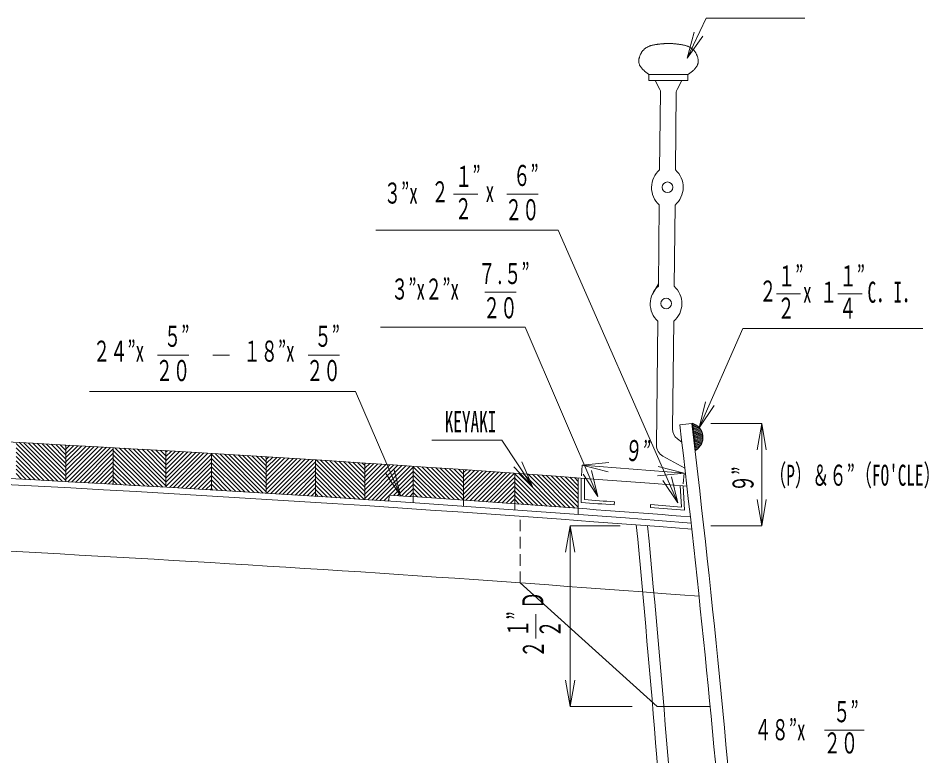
# Model space of a CAD drawing. Units: millimetres, scale not verified. Extents: x -8222 to 8222, y -5815 to 5815.
# Drawn here: x 2501 to 4403, y 1927 to 3468 of the extents above; entities that cross this region are included whole.
import ezdxf
from ezdxf.enums import TextEntityAlignment as Align

# ---------------------------------------------------------------- set-up
doc = ezdxf.new("R2010")
doc.units = ezdxf.units.MM
doc.header["$LTSCALE"] = 20
doc.linetypes.add('DASHED1', pattern=[1.8, 1.2, -0.6])
doc.layers.add('0-0_0', color=3, linetype='Continuous', lineweight=18)
doc.layers.add('0-2_寸法', color=2, linetype='Continuous', lineweight=18)
doc.styles.add('ＭＳ ゴシック', font='')
doc.styles.get('ＭＳ ゴシック').set_extended_font_data('MS Gothic')

msp = doc.modelspace()

# ---------------------------------------------------------------- linework, layer by layer
at = {"layer": '0-0_0'}
for p, q in [((3818.58, 3337.88), (3818.61, 3350.58)), ((3818.61, 3350.58), (3900.09, 3350.38)), ((3900.06, 3337.68), (3900.09, 3350.38)), ((3831.28, 3337.88), (3818.58, 3337.88)), ((3818.58, 3337.88), (3900.06, 3337.68)), ((3841.24, 3319.26), (3831.28, 3337.88)), ((3877.25, 3319.03), (3887.36, 3337.68)), ((3887.36, 3337.68), (3900.06, 3337.68)), ((3842.73, 3313.13), (3840.91, 3151.2)), ((3875.71, 3313.12), (3873.88, 3150.82)), ((3840.08, 3077.97), (3838.16, 2908.19)), ((3873.05, 3077.59), (3871.13, 2907.82)), ((3838.21, 2912.77), (3826.24, 2891.55)), ((3837.34, 2834.96), (3834.41, 2575.52)), ((3870.31, 2834.59), (3867.77, 2609.59)), ((3882.85, 2618.31), (3908.07, 2621.33)), ((3916.09, 2564.79), (3909.41, 2621.49)), ((3919.52, 2616.12), (3909.54, 2620.39)), ((3923.63, 2612.18), (3909.81, 2618.1)), ((3926.1, 2608.95), (3910.08, 2615.81)), ((3927.81, 2606.04), (3910.35, 2613.52)), ((3929.06, 2603.33), (3910.62, 2611.23)), ((3929.96, 2600.77), (3910.89, 2608.94)), ((3930.6, 2598.32), (3911.16, 2606.64)), ((3887.17, 2582.02), (3877.87, 2589.03)), ((3931.02, 2595.96), (3911.43, 2604.35)), ((3931.25, 2593.69), (3911.7, 2602.06)), ((3931.32, 2591.48), (3911.97, 2599.77)), ((3931.24, 2589.34), (3912.24, 2597.48)), ((3931.01, 2587.26), (3912.51, 2595.19)), ((3930.66, 2585.24), (3912.78, 2592.9)), ((3930.18, 2583.27), (3913.05, 2590.61)), ((3929.58, 2581.35), (3913.32, 2588.31)), ((2574.21, 2501.03), (2496.11, 2579.14)), ((2564.72, 2501.54), (2496.11, 2570.16)), ((2583.71, 2500.52), (2503.04, 2581.18)), ((2593.2, 2500), (2512.52, 2580.68)), ((2600.43, 2501.76), (2522, 2580.18)), ((2600.43, 2510.74), (2531.49, 2579.68)), ((2600.43, 2519.72), (2540.97, 2579.17)), ((2600.43, 2528.7), (2550.46, 2578.66)), ((2600.43, 2537.68), (2559.95, 2578.15)), ((2600.43, 2546.66), (2569.44, 2577.64)), ((2600.43, 2555.64), (2578.94, 2577.13)), ((2600.43, 2564.62), (2588.43, 2576.61)), ((2600.43, 2573.6), (2597.93, 2576.1)), ((2600.43, 2575.92), (2600.43, 2499.61)), ((2600.43, 2567.58), (2608.38, 2575.53)), ((2600.43, 2558.59), (2616.89, 2575.06)), ((2600.43, 2549.61), (2625.41, 2574.59)), ((2600.43, 2540.63), (2633.92, 2574.13)), ((2600.43, 2531.65), (2642.43, 2573.66)), ((2600.43, 2522.67), (2650.94, 2573.19)), ((2600.43, 2513.69), (2659.45, 2572.71)), ((2600.43, 2504.71), (2667.95, 2572.24)), ((2604.1, 2499.41), (2676.46, 2571.77)), ((2612.61, 2498.94), (2684.96, 2571.29)), ((2621.13, 2498.47), (2693.47, 2570.81)), ((2699.36, 2570.45), (2699.36, 2494.13)), ((2783.48, 2489.33), (2702.5, 2570.31)), ((2793.01, 2488.78), (2712.02, 2569.77)), ((2802.54, 2488.22), (2721.54, 2569.23)), ((2809.29, 2490.46), (2731.06, 2568.69)), ((3928.86, 2579.48), (3913.59, 2586.02)), ((3928.03, 2577.66), (3913.86, 2583.73)), ((3927.07, 2575.9), (3914.13, 2581.44)), ((3926, 2574.18), (3914.4, 2579.15)), ((3924.8, 2572.52), (3914.67, 2576.86)), ((3923.47, 2570.91), (3914.94, 2574.57)), ((3922, 2569.36), (3915.21, 2572.28)), ((3920.39, 2567.88), (3915.48, 2569.98)), ((2555.23, 2502.05), (2496.11, 2561.18)), ((2545.74, 2502.56), (2496.11, 2552.19)), ((2629.64, 2498.01), (2699.36, 2567.73)), ((2638.15, 2497.54), (2699.36, 2558.75)), ((2646.66, 2497.07), (2699.36, 2549.77)), ((2773.95, 2489.88), (2699.36, 2564.47)), ((2764.42, 2490.43), (2699.36, 2555.49)), ((2809.29, 2499.44), (2740.58, 2568.15)), ((2809.29, 2508.42), (2750.11, 2567.6)), ((2809.29, 2517.4), (2759.63, 2567.06)), ((2809.29, 2526.38), (2769.16, 2566.51)), ((2809.29, 2535.36), (2778.69, 2565.96)), ((2809.29, 2544.34), (2788.22, 2565.41)), ((2809.29, 2553.32), (2797.75, 2564.86)), ((2809.29, 2562.3), (2807.29, 2564.3)), ((2809.29, 2564.16), (2809.29, 2487.83)), ((2809.29, 2560.92), (2812.38, 2564.01)), ((2809.29, 2551.94), (2820.87, 2563.51)), ((2809.29, 2542.96), (2829.35, 2563.01)), ((2809.29, 2533.98), (2837.83, 2562.52)), ((2809.29, 2525), (2846.31, 2562.02)), ((2809.29, 2516.02), (2854.79, 2561.52)), ((2809.29, 2507.04), (2863.27, 2561.02)), ((2809.29, 2498.05), (2871.75, 2560.51)), ((2809.29, 2489.07), (2880.23, 2560.01)), ((2816.6, 2487.41), (2888.7, 2559.5)), ((2825.09, 2486.91), (2897.18, 2559)), ((2833.57, 2486.41), (2904.34, 2557.18)), ((2904.34, 2558.55), (2904.34, 2482.21)), ((2984.01, 2477.38), (2904.34, 2557.05)), ((2993.58, 2476.79), (2912.28, 2558.09)), ((3003.15, 2476.2), (2921.84, 2557.52)), ((3012.73, 2475.61), (2931.39, 2556.94)), ((3018.97, 2478.35), (2940.95, 2556.36)), ((3018.97, 2487.33), (2950.51, 2555.78)), ((3018.97, 2496.31), (2960.08, 2555.2)), ((3018.97, 2505.29), (2969.64, 2554.61)), ((3018.97, 2514.27), (2979.21, 2554.03)), ((3018.97, 2523.25), (2988.77, 2553.44)), ((3018.97, 2532.23), (2998.34, 2552.85)), ((3018.97, 2541.21), (3007.91, 2552.26)), ((3018.97, 2550.19), (3017.49, 2551.67)), ((3018.97, 2551.57), (3018.97, 2475.22)), ((3018.97, 2546.08), (3024.14, 2551.26)), ((3018.97, 2537.1), (3032.59, 2550.73)), ((3018.97, 2528.12), (3041.05, 2550.2)), ((3018.97, 2519.14), (3049.5, 2549.67)), ((3893.51, 2527.79), (3847.6, 2552.96)), ((3918.61, 2566.47), (3915.75, 2567.69)), ((3916.65, 2565.13), (3916.02, 2565.4)), ((2536.25, 2503.07), (2496.11, 2543.21)), ((2526.77, 2503.57), (2496.11, 2534.23)), ((2655.17, 2496.6), (2699.36, 2540.79)), ((2663.68, 2496.12), (2699.36, 2531.81)), ((2754.89, 2490.97), (2699.36, 2546.51)), ((2745.37, 2491.52), (2699.36, 2537.53)), ((2842.05, 2485.91), (2904.34, 2548.2)), ((2850.53, 2485.41), (2904.34, 2539.22)), ((2974.45, 2477.97), (2904.34, 2548.07)), ((2964.88, 2478.55), (2904.34, 2539.09)), ((3018.97, 2510.16), (3057.95, 2549.15)), ((3018.97, 2501.18), (3066.4, 2548.61)), ((3018.97, 2492.2), (3074.85, 2548.08)), ((3018.97, 2483.22), (3083.29, 2547.55)), ((3019.89, 2475.16), (3091.74, 2547.02)), ((3028.34, 2474.64), (3100.18, 2546.48)), ((3036.8, 2474.11), (3108.63, 2545.94)), ((3045.25, 2473.59), (3117.07, 2545.4)), ((3053.7, 2473.06), (3121.7, 2541.06)), ((3062.15, 2472.53), (3121.7, 2532.08)), ((3121.7, 2545.11), (3121.7, 2468.75)), ((3194.93, 2464.03), (3121.7, 2537.25)), ((3204.54, 2463.4), (3122.91, 2545.03)), ((3214.15, 2462.77), (3132.5, 2544.42)), ((3223.76, 2462.14), (3142.1, 2543.8)), ((3224.78, 2470.1), (3151.69, 2543.19)), ((3224.78, 2479.08), (3161.29, 2542.57)), ((3224.78, 2488.06), (3170.9, 2541.95)), ((3224.78, 2497.04), (3180.5, 2541.32)), ((3224.78, 2506.02), (3190.1, 2540.7)), ((3224.78, 2515), (3199.71, 2540.07)), ((3224.78, 2523.98), (3209.32, 2539.44)), ((3224.78, 2532.96), (3218.93, 2538.81)), ((3224.78, 2538.44), (3224.78, 2462.07)), ((3224.78, 2536.38), (3226.71, 2538.3)), ((3224.78, 2527.4), (3235.14, 2537.75)), ((3224.78, 2518.42), (3243.56, 2537.19)), ((3224.78, 2509.44), (3251.98, 2536.63)), ((3224.78, 2500.45), (3260.41, 2536.08)), ((3224.78, 2491.47), (3268.83, 2535.52)), ((3224.78, 2482.49), (3277.25, 2534.96)), ((3224.78, 2473.51), (3285.66, 2534.39)), ((3224.78, 2464.53), (3294.08, 2533.83)), ((3230.9, 2461.67), (3302.5, 2533.27)), ((3239.33, 2461.12), (3310.91, 2532.7)), ((3247.75, 2460.56), (3319.33, 2532.13)), ((3325.85, 2531.71), (3325.85, 2455.34)), ((3393.04, 2463.49), (3325.85, 2530.68)), ((3402.68, 2462.82), (3334.39, 2531.12)), ((3412.33, 2462.16), (3344.02, 2530.46)), ((2517.29, 2504.08), (2496.11, 2525.25)), ((2507.8, 2504.58), (2496.11, 2516.27)), ((2672.18, 2495.65), (2699.36, 2522.83)), ((2680.69, 2495.17), (2699.36, 2513.85)), ((2735.84, 2492.06), (2699.36, 2528.54)), ((2726.32, 2492.6), (2699.36, 2519.56)), ((2859.01, 2484.91), (2904.34, 2530.24)), ((2867.49, 2484.41), (2904.34, 2521.26)), ((2875.97, 2483.91), (2904.34, 2512.28)), ((2955.32, 2479.13), (2904.34, 2530.11)), ((2945.76, 2479.71), (2904.34, 2521.13)), ((2936.2, 2480.29), (2904.34, 2512.15)), ((3070.6, 2471.99), (3121.7, 2523.1)), ((3079.05, 2471.46), (3121.7, 2514.12)), ((3185.32, 2464.65), (3121.7, 2528.27)), ((3175.72, 2465.28), (3121.7, 2519.29)), ((3256.17, 2460), (3325.85, 2529.68)), ((3276.53, 2471.38), (3325.85, 2520.7)), ((3284.95, 2470.81), (3325.85, 2511.72)), ((3383.39, 2464.15), (3325.85, 2521.7)), ((3373.75, 2464.81), (3325.85, 2512.72)), ((3421.97, 2461.49), (3353.66, 2529.81)), ((3431.22, 2461.22), (3363.29, 2529.15)), ((3431.22, 2470.2), (3372.93, 2528.49)), ((3431.22, 2479.18), (3382.57, 2527.83)), ((3431.22, 2488.16), (3392.22, 2527.17)), ((3431.22, 2497.14), (3401.86, 2526.51)), ((3431.22, 2506.12), (3411.51, 2525.84)), ((3431.22, 2515.1), (3421.15, 2525.17)), ((3431.22, 2524.08), (3430.8, 2524.5)), ((3431.22, 2524.5), (3431.22, 2448.12)), ((3431.22, 2518.31), (3436.99, 2524.07)), ((3431.22, 2509.33), (3445.38, 2523.49)), ((3431.22, 2500.35), (3453.78, 2522.9)), ((3431.22, 2491.37), (3462.17, 2522.32)), ((3431.22, 2482.39), (3470.56, 2521.73)), ((3431.22, 2473.41), (3478.96, 2521.14)), ((3431.22, 2464.43), (3487.34, 2520.55)), ((3436.28, 2460.5), (3495.73, 2519.96)), ((3444.67, 2459.91), (3504.12, 2519.36)), ((3453.07, 2459.33), (3512.51, 2518.77)), ((3461.46, 2458.74), (3520.89, 2518.17)), ((3469.85, 2458.15), (3529.28, 2517.58)), ((3478.24, 2457.56), (3537.66, 2516.98)), ((3538.35, 2516.97), (3538.35, 2440.57)), ((3605.62, 2448.47), (3538.35, 2515.74)), ((3615.31, 2447.76), (3546.74, 2516.33)), ((3624.99, 2447.06), (3556.41, 2515.64)), ((3634.68, 2446.35), (3566.09, 2514.94)), ((3644.37, 2445.64), (3575.76, 2514.25)), ((3654.06, 2444.93), (3585.44, 2513.55)), ((3663.76, 2444.22), (3595.12, 2512.85)), ((3670.83, 2446.12), (3604.81, 2512.15)), ((3670.83, 2455.1), (3614.49, 2511.44)), ((2689.19, 2494.7), (2699.36, 2504.87)), ((2697.7, 2494.22), (2699.36, 2495.89)), ((2716.8, 2493.14), (2699.36, 2510.58)), ((2707.29, 2493.68), (2699.36, 2501.6)), ((2884.44, 2483.4), (2904.34, 2503.3)), ((2892.92, 2482.9), (2904.34, 2494.32)), ((2926.64, 2480.87), (2904.34, 2503.17)), ((2917.08, 2481.45), (2904.34, 2494.19)), ((3087.5, 2470.93), (3121.7, 2505.14)), ((3095.94, 2470.39), (3121.7, 2496.16)), ((3166.12, 2465.9), (3121.7, 2510.31)), ((3156.52, 2466.52), (3121.7, 2501.33)), ((3146.92, 2467.14), (3121.7, 2492.35)), ((3293.36, 2470.25), (3325.85, 2502.74)), ((3301.78, 2469.69), (3325.85, 2493.76)), ((3364.11, 2465.47), (3325.85, 2503.73)), ((3354.48, 2466.13), (3325.85, 2494.75)), ((3486.63, 2456.97), (3538.35, 2508.7)), ((3495.02, 2456.38), (3538.35, 2499.72)), ((3595.94, 2449.17), (3538.35, 2506.75)), ((3586.26, 2449.87), (3538.35, 2497.77)), ((3670.83, 2464.08), (3624.18, 2510.74)), ((3670.83, 2473.06), (3633.86, 2510.03)), ((3670.83, 2482.04), (3643.55, 2509.32)), ((3670.83, 2491.02), (3653.24, 2508.61)), ((3670.83, 2500), (3662.94, 2507.9)), ((3670.83, 2507.37), (3670.83, 2430.96)), ((3677.18, 2506.9), (3677.18, 2455.96)), ((3683.53, 2506.43), (3683.53, 2461.86)), ((2901.39, 2482.39), (2904.34, 2485.34)), ((2907.53, 2482.02), (2904.34, 2485.21)), ((3104.38, 2469.86), (3121.7, 2487.18)), ((3112.83, 2469.32), (3121.7, 2478.2)), ((3137.32, 2467.75), (3121.7, 2483.37)), ((3127.73, 2468.37), (3121.7, 2474.39)), ((3310.2, 2469.12), (3325.85, 2484.78)), ((3318.61, 2468.56), (3325.85, 2475.8)), ((3344.84, 2466.78), (3325.85, 2485.77)), ((3335.21, 2467.43), (3325.85, 2476.79)), ((3503.41, 2455.79), (3538.35, 2490.74)), ((3511.8, 2455.2), (3538.35, 2481.76)), ((3576.58, 2450.57), (3538.35, 2488.79)), ((3566.91, 2451.26), (3538.35, 2479.81)), ((3886.3, 2446.49), (3883.46, 2491.29)), ((3893.1, 2439.59), (3889.85, 2490.8)), ((3121.27, 2468.78), (3121.7, 2469.22)), ((3264.59, 2459.44), (3276.03, 2470.88)), ((3273.01, 2458.88), (3275.39, 2461.25)), ((3276.06, 2471.41), (3275.22, 2458.74)), ((3520.18, 2454.6), (3538.35, 2472.78)), ((3528.56, 2454.01), (3538.35, 2463.8)), ((3536.95, 2453.41), (3538.35, 2454.81)), ((3557.23, 2451.96), (3538.35, 2470.83)), ((3547.56, 2452.65), (3538.35, 2461.85)), ((3745.8, 2450.85), (3746.28, 2457.18)), ((3821.96, 2451.45), (3821.48, 2445.11))]:
    msp.add_line(p, q, dxfattribs=at)
at = {"layer": '0-0_0', "color": 1, "linetype": 'DASHED1'}
msp.add_line((3549.75, 2287.83), (3549.75, 2427.03), dxfattribs=at)
at = {"layer": '0-0_0', "color": 2}
for points in [[(3814.21, 3407.04), (3813.2, 3406.44), (3812.22, 3405.81), (3811.26, 3405.14), (3810.33, 3404.44), (3809.42, 3403.71), (3808.54, 3402.93), (3807.7, 3402.13), (3806.88, 3401.29), (3806.1, 3400.43), (3805.35, 3399.53), (3804.63, 3398.61), (3803.94, 3397.67), (3803.28, 3396.71), (3802.65, 3395.73), (3802.05, 3394.72), (3801.48, 3393.7), (3800.95, 3392.66), (3800.44, 3391.61), (3799.97, 3390.54), (3799.54, 3389.46), (3799.14, 3388.36), (3798.77, 3387.25), (3798.45, 3386.13), (3798.16, 3385), (3797.91, 3383.86), (3797.7, 3382.71), (3797.54, 3381.55), (3797.43, 3380.39), (3797.36, 3379.22), (3797.35, 3378.06), (3797.39, 3376.89), (3797.49, 3375.73), (3797.66, 3374.57), (3797.89, 3373.42), (3798.19, 3372.3), (3798.55, 3371.19), (3798.98, 3370.1), (3799.47, 3369.04), (3800.01, 3368.01)], [(3858.63, 3415.39), (3857.46, 3415.31), (3856.29, 3415.23), (3855.13, 3415.15), (3853.96, 3415.07), (3852.8, 3414.98), (3851.63, 3414.9), (3850.47, 3414.81), (3849.31, 3414.72), (3848.14, 3414.62), (3846.98, 3414.52), (3845.82, 3414.42), (3844.65, 3414.31), (3843.49, 3414.2), (3842.33, 3414.08), (3841.17, 3413.96), (3840.01, 3413.83), (3838.85, 3413.69), (3837.69, 3413.55), (3836.53, 3413.4), (3835.37, 3413.24), (3834.22, 3413.07), (3833.06, 3412.9), (3831.91, 3412.71), (3830.76, 3412.51), (3829.61, 3412.3), (3828.46, 3412.07), (3827.32, 3411.82), (3826.18, 3411.56), (3825.05, 3411.28), (3823.92, 3410.97), (3822.8, 3410.65), (3821.69, 3410.3), (3820.58, 3409.92), (3819.49, 3409.52), (3818.4, 3409.08), (3817.33, 3408.62), (3816.27, 3408.12), (3815.23, 3407.6), (3814.21, 3407.04)], [(3860.39, 3415.38), (3861.55, 3415.3), (3862.72, 3415.21), (3863.88, 3415.13), (3865.05, 3415.04), (3866.21, 3414.95), (3867.38, 3414.86), (3868.54, 3414.77), (3869.71, 3414.67), (3870.87, 3414.57), (3872.03, 3414.46), (3873.2, 3414.35), (3874.36, 3414.24), (3875.52, 3414.12), (3876.68, 3414), (3877.84, 3413.87), (3879, 3413.73), (3880.16, 3413.59), (3881.32, 3413.44), (3882.48, 3413.29), (3883.63, 3413.12), (3884.79, 3412.95), (3885.94, 3412.77), (3887.09, 3412.58), (3888.24, 3412.37), (3889.39, 3412.15), (3890.53, 3411.92), (3891.68, 3411.67), (3892.81, 3411.4), (3893.94, 3411.11), (3895.07, 3410.8), (3896.19, 3410.47), (3897.3, 3410.12), (3898.4, 3409.73), (3899.5, 3409.32), (3900.58, 3408.89), (3901.65, 3408.42), (3902.71, 3407.92), (3903.75, 3407.39), (3904.77, 3406.82)], [(3904.77, 3406.82), (3905.77, 3406.22), (3906.75, 3405.59), (3907.71, 3404.91), (3908.64, 3404.21), (3909.54, 3403.47), (3910.41, 3402.69), (3911.25, 3401.88), (3912.06, 3401.04), (3912.84, 3400.17), (3913.59, 3399.27), (3914.31, 3398.35), (3914.99, 3397.41), (3915.65, 3396.44), (3916.27, 3395.46), (3916.87, 3394.45), (3917.43, 3393.43), (3917.96, 3392.39), (3918.46, 3391.33), (3918.92, 3390.26), (3919.35, 3389.17), (3919.75, 3388.07), (3920.11, 3386.96), (3920.43, 3385.84), (3920.71, 3384.71), (3920.96, 3383.56), (3921.16, 3382.41), (3921.31, 3381.26), (3921.42, 3380.09), (3921.48, 3378.93), (3921.49, 3377.76), (3921.44, 3376.59), (3921.33, 3375.43), (3921.16, 3374.27), (3920.93, 3373.13), (3920.62, 3372), (3920.25, 3370.9), (3919.82, 3369.81), (3919.33, 3368.75), (3918.78, 3367.72)], [(3800.01, 3368.01), (3800.61, 3367), (3801.25, 3366.03), (3801.93, 3365.08), (3802.65, 3364.16), (3803.4, 3363.26), (3804.18, 3362.39), (3804.98, 3361.55), (3805.81, 3360.72), (3806.66, 3359.92), (3807.52, 3359.13), (3808.4, 3358.36), (3809.29, 3357.61), (3810.19, 3356.87), (3811.11, 3356.14), (3812.03, 3355.42), (3812.96, 3354.71), (3813.89, 3354.01), (3814.83, 3353.32), (3815.77, 3352.63), (3816.72, 3351.94), (3817.67, 3351.26), (3818.61, 3350.58)], [(3918.78, 3367.72), (3918.18, 3366.72), (3917.53, 3365.75), (3916.84, 3364.8), (3916.12, 3363.89), (3915.37, 3362.99), (3914.58, 3362.13), (3913.77, 3361.29), (3912.94, 3360.47), (3912.09, 3359.67), (3911.23, 3358.88), (3910.34, 3358.12), (3909.45, 3357.37), (3908.54, 3356.63), (3907.62, 3355.91), (3906.7, 3355.2), (3905.77, 3354.49), (3904.83, 3353.8), (3903.89, 3353.11), (3902.94, 3352.42), (3901.99, 3351.74), (3901.04, 3351.06), (3900.09, 3350.38)]]:
    msp.add_lwpolyline(points, dxfattribs=at)
at = {"layer": '0-0_0'}
msp.add_lwpolyline([(3946.38, 2029.59), (3835.75, 2029.59), (3549.75, 2287.83)], dxfattribs=at)
for centre in [(3857.21, 3114.65), (3854.47, 2871.65)]:
    msp.add_circle(centre, 11.1, dxfattribs=at)
for centre, radius, start, end in [((3859.48, 3402.71), 12.7, 85.87867, 93.8481), ((3830.04, 3313.28), 12.7, 359.35312, 28.12968), ((3888.41, 3312.98), 12.7, 151.53056, 179.35312), ((3872.67, 3114.22), 48.75, 130.66365, 228.04258), ((3841.29, 3114.57), 48.75, 310.66365, 48.04258), ((3869.93, 2871.21), 48.75, 130.66365, 228.04258), ((3838.54, 2871.57), 48.75, 310.66365, 48.04258), ((-439.2, -53200.03), 55858.75, 85.54689, 90.04257), ((3893.17, 2609.31), 25.4, 179.35312, 232.98268), ((-21680.01, -437.61), 25744.87, 2.22611, 6.81709), ((-21680.01, -437.61), 25770.27, 4.28886, 6.81709), ((3900.04, 2591.64), 31.28, 300.86311, 72.57899), ((-439.2, -53276.31), 55858.68, 85.53793, 90.04257), ((-439.2, -53276.31), 55845.98, 85.53545, 90.02955), ((3859.8, 2575.23), 25.4, 179.35312, 241.27297), ((-439.2, -53276.38), 55871.45, 85.54043, 86.18721), ((-439.2, -53276.38), 55884.15, 85.70527, 85.77581), ((-439.2, -53276.38), 55890.5, 85.70527, 85.76977), ((-439.2, -53276.38), 55884.15, 85.55381, 85.62746), ((-439.2, -53276.38), 55890.5, 85.56131, 85.62746), ((-439.2, -53415.5), 55845.98, 85.51983, 88.1029), ((-30196.82, -826.46), 34142.69, 2.15999, 5.43856), ((-30173.33, -828.64), 34142.69, 1.98794, 5.43856)]:
    msp.add_arc(centre, radius, start, end, dxfattribs=at)
at = {"layer": '0-2_寸法'}
for p, q in [((3898.67, 3384.62), (3937.75, 3467.94)), ((3937.75, 3467.94), (4144.56, 3467.94)), ((3898.67, 3384.62), (3913.29, 3438.68)), ((3898.67, 3384.62), (3930.9, 3430.43)), ((3461.07, 3100.13), (3410.28, 3100.13)), ((3587.15, 3100.13), (3521.67, 3100.13)), ((3628.68, 3024.96), (3247.69, 3024.96)), ((3878.97, 2454.99), (3628.68, 3024.96)), ((3541.29, 2895.16), (3475.81, 2895.16)), ((4135.49, 2892.18), (4084.69, 2892.18)), ((4264.17, 2892.18), (4213.38, 2892.18)), ((3923.63, 2612.18), (4014.57, 2819.27)), ((4014.57, 2819.27), (4390.85, 2819.27)), ((2857.45, 2764.05), (2791.96, 2764.05)), ((2942.39, 2764.05), (2907.12, 2764.05)), ((3171.84, 2764.05), (3106.35, 2764.05)), ((3205.59, 2688.02), (2649.96, 2688.02)), ((3299.12, 2469.87), (3205.59, 2688.02)), ((3923.63, 2612.18), (3936.9, 2666.58)), ((3923.63, 2612.18), (3954.71, 2658.76)), ((4054.06, 2621.33), (4044.34, 2566.18)), ((4054.06, 2621.33), (4054.06, 2407.35)), ((3575.05, 2489.53), (3552.7, 2540.88)), ((3679.29, 2533.83), (3891.91, 2517.24)), ((3679.29, 2533.83), (3733.51, 2519.84)), ((3891.91, 2517.24), (3837.69, 2531.23)), ((3299.12, 2469.87), (3268.45, 2516.72)), ((3299.12, 2469.87), (3286.33, 2524.39)), ((3711.6, 2468.49), (3680.93, 2515.35)), ((3711.6, 2468.49), (3698.81, 2523.01)), ((3891.91, 2517.24), (3836.18, 2511.84)), ((3890.16, 2494.72), (3891.91, 2517.24)), ((3878.97, 2454.99), (3847.89, 2501.57)), ((3878.97, 2454.99), (3865.7, 2509.39)), ((4054.06, 2407.35), (4044.34, 2462.5)), ((4054.06, 2407.35), (4063.79, 2462.5)), ((3653.97, 2407.35), (3644.24, 2352.2)), ((3653.97, 2407.35), (3653.97, 2029.59)), ((3653.97, 2407.35), (3663.69, 2352.2)), ((3758.25, 2407.35), (3653.97, 2407.35)), ((3947.95, 2407.35), (4054.06, 2407.35)), ((3581.92, 2222.29), (3581.92, 2171.5)), ((3653.97, 2029.59), (3644.24, 2084.74)), ((3653.97, 2029.59), (3663.69, 2084.74)), ((3783.81, 2029.59), (3653.97, 2029.59)), ((4185.2, 1979.9), (4268.05, 1979.9))]:
    msp.add_line(p, q, dxfattribs=at)
for points in [[(3711.6, 2468.49), (3559.97, 2822.17), (3257.45, 2822.17)], [(3947.95, 2621.33), (4054.06, 2621.33), (4063.79, 2566.18)], [(3364.63, 2586.22), (3510.99, 2586.22), (3575.05, 2489.53), (3536.48, 2530.14)], [(3677.53, 2511.3), (3679.29, 2533.83), (3735.03, 2539.23)]]:
    msp.add_lwpolyline(points, dxfattribs=at)

# ---------------------------------------------------------------- texts
at = {"layer": '0-2_寸法', "style": 'ＭＳ ゴシック', "width": 0.6}
for s, p in [('１”', (3413.68, 3102.16)), ('６”', (3534.93, 3104.11)), ('３”x', (3264.65, 3067.32)), ('２', (3363.89, 3069.94)), ('x ', (3477.2, 3070.56)), ('２', (3412.69, 3034.75)), ('２０', (3517.74, 3032.54)), ('７.５”', (3462.06, 2899.14)), ('１”', (4088.09, 2894.21)), ('１”', (4216.78, 2894.21)), ('３”x２”x', (3279.8, 2866.75)), ('２', (4049.03, 2862.57)), ('x １', (4140.43, 2860.23)), ('C．I．', (4275.33, 2860.23)), ('２０', (3471.87, 2827.57)), ('２', (4087.11, 2826.8)), ('４', (4215.79, 2826.8)), ('５”', (2805.22, 2768.04)), ('５”', (3119.61, 2768.04)), ('２４”x', (2656.92, 2736.95)), ('１８”x', (2971.32, 2736.95)), ('２０', (2788.03, 2696.47)), ('２０', (3102.42, 2696.47)), ('KEYAKI', (3391.87, 2589.63)), ("（P）＆６”（FO'CLE）", (4069.53, 2477.74)), ('５”', (4203.56, 1983.54)), ('４８”x', (4038.76, 1945.91)), ('２０', (4183.5, 1918.21))]:
    msp.add_text(s, height=43.99, dxfattribs=at).set_placement(p, align=Align.BOTTOM_LEFT)
for s, rotation, p in [('９”', 355.54, (3766.32, 2530.69)), ('９”', 90, (4050.32, 2477.73)), ('Ｄ', 90, (3611.22, 2233.51)), ('１”', 90, (3579.88, 2174.9)), ('２', 90, (3647.29, 2173.91)), ('２', 90, (3612.27, 2131.5))]:
    msp.add_text(s, height=43.99, rotation=rotation, dxfattribs=at).set_placement(p, align=Align.BOTTOM_LEFT)

doc.saveas('drawing.dxf')
